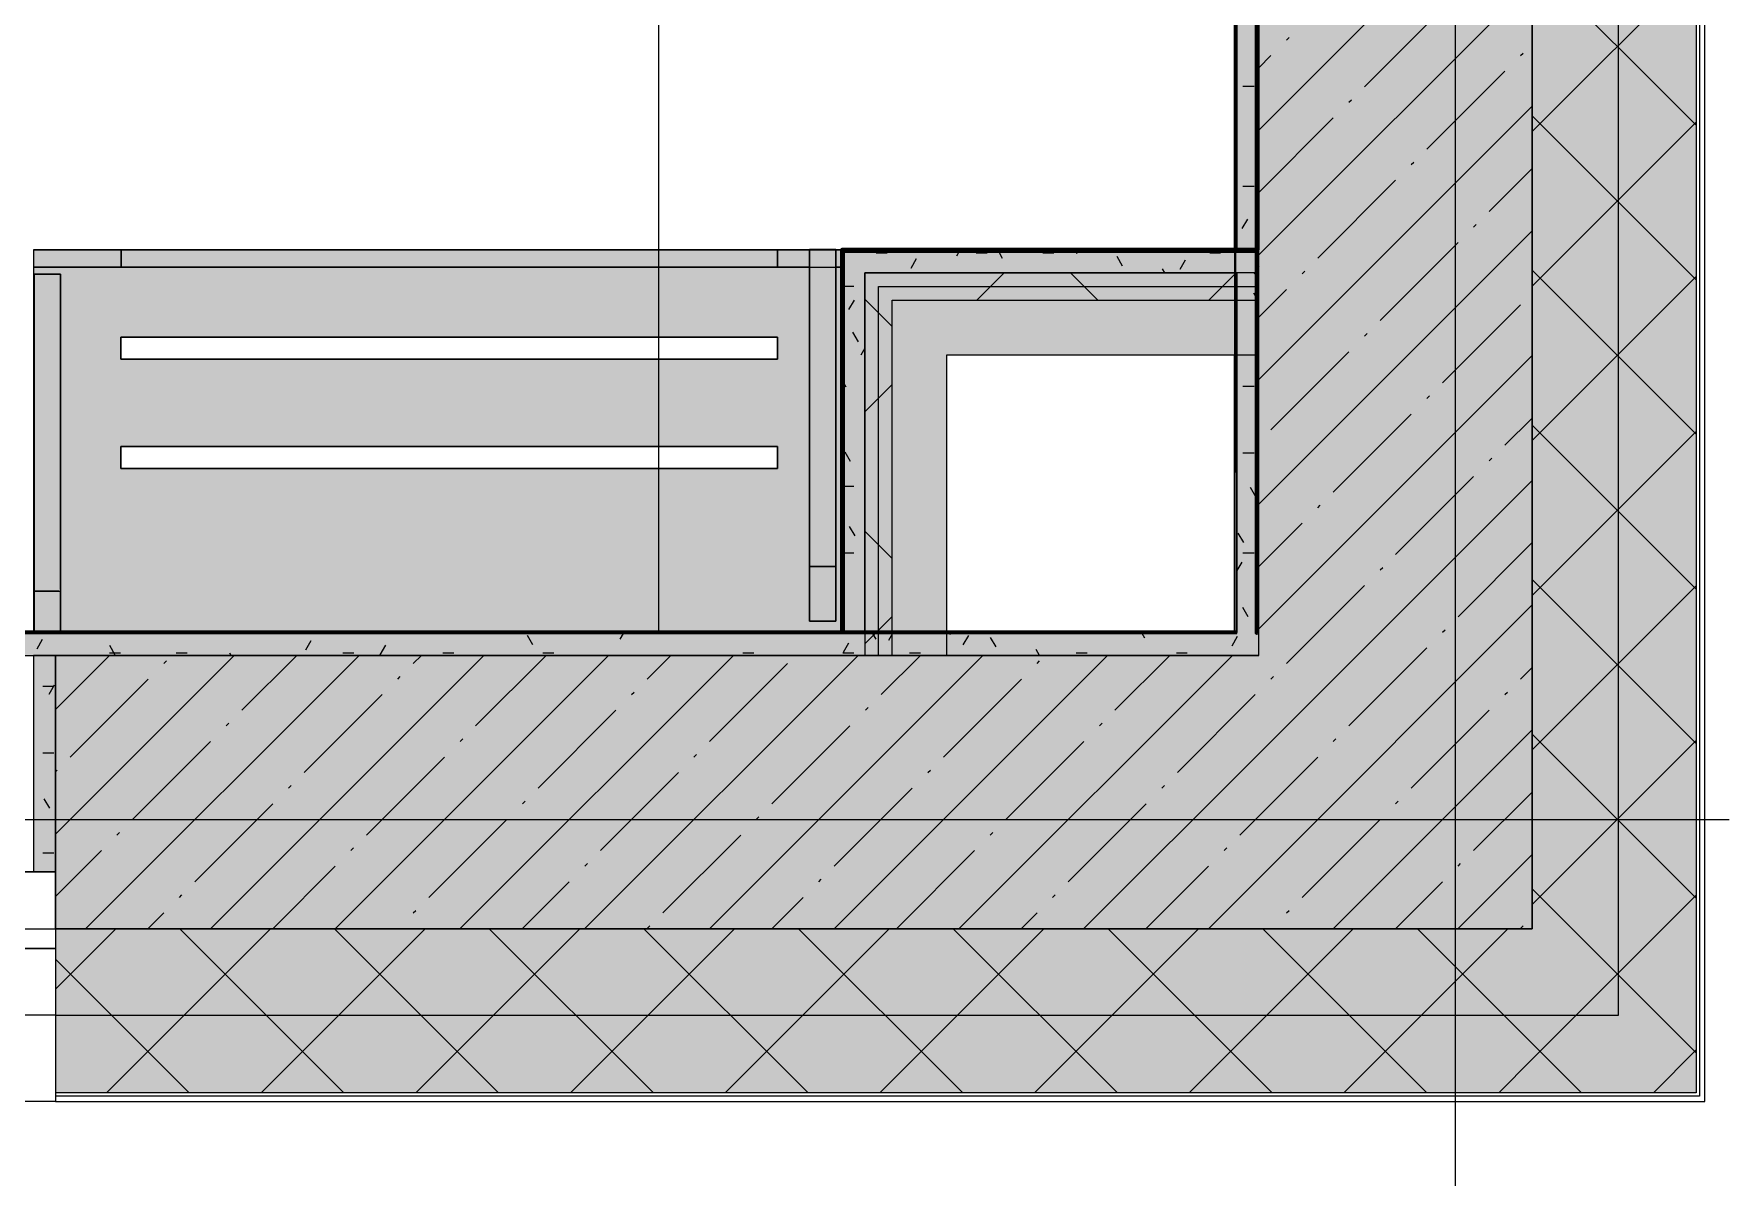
# Model space of a CAD drawing. Header units: millimetres. Extents: x -3817 to 677485, y -22715 to 103890.
# Drawn here: x 450989 to 452539, y 1592 to 2637 of the extents above; entities that cross this region are included whole.
import ezdxf

# ---------------------------------------------------------------- set-up
doc = ezdxf.new("R2010")
doc.units = ezdxf.units.MM
doc.layers.add('PDF _Геометрия', color=7, linetype='Continuous', true_color=0x1d1d1d)
doc.layers.add('PDF _Сплошная заливка', color=7, linetype='Continuous', true_color=0xffffff)

msp = doc.modelspace()

# ---------------------------------------------------------------- hatches: boundary and pattern name
at = {"layer": 'PDF _Сплошная заливка', "transparency": 33554559}
h = msp.add_hatch(color=256, dxfattribs=at)
h.paths.add_polyline_path([(452508.6, 1669), (452508.6, 9619), (452358.6, 9619), (452358.6, 1669)], flags=0)
h.paths.add_polyline_path([(452358.6, 11919), (452508.6, 11919), (452508.6, 13839), (452358.6, 13839), (452358.6, 12224.7)], flags=0)
h.paths.add_polyline_path([(452508.6, 15039), (452508.6, 23319), (452358.6, 23319), (452358.6, 15039)], flags=0)
for points in [[(452108.6, 1819), (452358.6, 1819), (452358.6, 9619), (452108.6, 9619), (452108.6, 2069)], [(451728.6, 2089), (451748.6, 2089), (451748.6, 2439), (451728.6, 2439), (451728.6, 2312.2)], [(451936.6, 2419), (452088.6, 2419), (452088.6, 2439), (451748.6, 2439), (451748.6, 2419)], [(451748.6, 2069), (451761.1, 2069), (451761.1, 2406.5), (451748.6, 2406.5), (451748.6, 2312.2)], [(451008.6, 2069), (452108.6, 2069), (452108.6, 2089), (448408.6, 2089), (448408.6, 2069), (450643.6, 2069)], [(452108.6, 1819), (452108.6, 2069), (451008.6, 2069), (451008.6, 1819), (451936.6, 1819)]]:
    msp.add_hatch(color=256, dxfattribs=at).paths.add_polyline_path(points)
at = {"layer": 'PDF _Сплошная заливка', "true_color": 0xeae6de, "transparency": 33554559}
h = msp.add_hatch(color=254, dxfattribs=at)
h.paths.add_polyline_path([(451705.9, 2090), (451727.6, 2091), (451727.6, 2439.9), (450988.4, 2439.9), (450988.4, 2090), (451290.1, 2090)], flags=0)
h.paths.add_polyline_path([(451668.6, 2239.9), (451068.4, 2239.9), (451068.4, 2259.9), (451668.6, 2259.9)], flags=0)
h.paths.add_polyline_path([(451668.6, 2339.9), (451068.4, 2339.9), (451068.4, 2359.9), (451668.6, 2359.9)], flags=0)
at = {"layer": 'PDF _Сплошная заливка', "true_color": 0xe7e7e7, "transparency": 33554559}
msp.add_hatch(color=254, dxfattribs=at).paths.add_polyline_path([(451773.6, 2069), (451823.6, 2069), (451823.6, 2344), (451773.6, 2344), (451773.6, 2312.2)])
at = {"layer": 'PDF _Сплошная заливка', "transparency": 33554559}
h = msp.add_hatch(color=256, dxfattribs=at)
h.paths.add_polyline_path([(452358.6, 1669), (452358.6, 1819), (451008.6, 1819), (451008.6, 1669)], flags=0)
h.paths.add_polyline_path([(446608.6, 1669), (446608.6, 1819), (445208.6, 1819), (445208.6, 1669)], flags=0)
h.paths.add_polyline_path([(449308.6, 1669), (450108.6, 1669), (450108.6, 1819), (449308.6, 1819), (449308.6, 1790.5)], flags=0)
h.paths.add_polyline_path([(440958.6, 1669), (440958.6, 1819), (439808.6, 1819), (439808.6, 1669)], flags=0)
h.paths.add_polyline_path([(427208.6, 1669), (427208.6, 1819), (426316.6, 1819), (426316.6, 1669), (426613.4, 1669)], flags=0)
h.paths.add_polyline_path([(434408.6, 1669), (435308.6, 1669), (435308.6, 1819), (434408.6, 1819), (434408.6, 1790.5)], flags=0)
h.paths.add_polyline_path([(441858.6, 1669), (442908.6, 1669), (442908.6, 1819), (441858.6, 1819), (441858.6, 1790.5)], flags=0)
h.paths.add_polyline_path([(432108.6, 1669), (432108.6, 1819), (431058.6, 1819), (431058.6, 1669)], flags=0)
h.paths.add_polyline_path([(448408.6, 1669), (448408.6, 1819), (447508.6, 1819), (447508.6, 1669), (448057.8, 1669)], flags=0)
h.paths.add_polyline_path([(436208.6, 1669), (437508.6, 1669), (437508.6, 1819), (436208.6, 1819), (436208.6, 1790.5)], flags=0)
h.paths.add_polyline_path([(428108.6, 1669), (430158.6, 1669), (430158.6, 1819), (428108.6, 1819), (428108.6, 1790.5)], flags=0)
h.paths.add_polyline_path([(416488.6, 1669), (418308.6, 1669), (418308.6, 1819), (416488.6, 1819), (416488.6, 1790.5)], flags=0)
h.paths.add_polyline_path([(423263.4, 1669), (424000.6, 1669), (424000.6, 1819), (422958.6, 1819), (422958.6, 1669)], flags=0)
h.paths.add_polyline_path([(422058.6, 1669), (422058.6, 1819), (420908.6, 1819), (420908.6, 1669)], flags=0)
h.paths.add_polyline_path([(420008.6, 1669), (420008.6, 1819), (419208.6, 1819), (419208.6, 1669)], flags=0)

# ---------------------------------------------------------------- linework, layer by layer
at = {"layer": 'PDF _Геометрия', "color": 9, "lineweight": 9, "true_color": 0xc0c0c0}
for points in [[(448408.6, 2089), (448408.6, 2069), (451008.6, 2069), (451008.6, 1819), (452108.6, 1819), (452358.6, 1819), (452358.6, 9619), (452108.6, 9619), (452108.6, 9629), (452088.6, 9629), (452088.6, 2439), (451748.6, 2439), (451728.6, 2439), (451728.6, 2089)], [(452086.6, 2440), (452086.6, 2545.3), (452086.6, 2723.5)], [(452087.6, 2723.5), (452087.6, 2545.3), (452087.6, 2440)], [(451748.6, 2089), (451748.6, 2419), (452088.6, 2419), (452088.6, 2090)], [(452086.6, 2090), (452086.6, 2344)], [(452087.6, 2344), (452087.6, 2090)], [(450108.6, 1819), (451008.6, 1819), (451008.6, 1871)]]:
    msp.add_lwpolyline(points, dxfattribs=at)
at = {"layer": 'PDF _Геометрия', "color": 171, "lineweight": 70, "true_color": 0x8080ff}
msp.add_lwpolyline([(452107.6, 2089.5), (452107.6, 9629), (452106.6, 9629), (452106.6, 2089.5)], close=True, dxfattribs=at)
at = {"layer": 'PDF _Геометрия', "color": 9, "lineweight": 9, "true_color": 0xc0c0c0}
for points in [[(452108.6, 2089.5), (452108.6, 9629), (452107.6, 9629), (452107.6, 2089.5)], [(452358.6, 9619), (452358.6, 1819), (451008.6, 1819), (451008.6, 1661), (452358.6, 1661), (452511.6, 1661), (452516.6, 1661), (452516.6, 9619)], [(452086.6, 2440), (452086.6, 2819.3), (452086.6, 2945.7), (452086.6, 3065), (452086.6, 3001.3), (452086.6, 2934.4), (452086.6, 2864.3), (452086.6, 2791.2), (452086.6, 2714.8), (452086.6, 2635.4), (452086.6, 2552.8), (452086.6, 2467)], [(452087.6, 2440), (452087.6, 2467), (452087.6, 2552.8), (452087.6, 2635.4), (452087.6, 2714.8), (452087.6, 2791.2), (452087.6, 2864.3), (452087.6, 2934.4), (452087.6, 3001.3), (452087.6, 3065), (452087.6, 2945.7), (452087.6, 2819.3)], [(452087.6, 2236.8), (452087.6, 2641.4), (452086.6, 2641.4), (452086.6, 2236.8)], [(451823.6, 2344), (452108.1, 2344), (452108.1, 2419), (451748.6, 2419), (451748.6, 2406.5), (451748.6, 2344), (451748.6, 2069), (451823.6, 2069)], [(451008.6, 1871), (451008.6, 2069), (450988.6, 2069), (450988.6, 1871)], [(450108.6, 1661), (450108.6, 1819), (451008.6, 1819), (451008.6, 1661)]]:
    msp.add_lwpolyline(points, close=True, dxfattribs=at)
at = {"layer": 'PDF _Геометрия', "color": 7, "lineweight": 9}
for points in [[(452511.6, 9619), (452511.6, 1666), (452508.6, 1666), (452358.6, 1666), (451008.6, 1666)], [(452508.6, 9619), (452508.6, 1669), (452358.6, 1669), (451008.6, 1669)], [(451008.6, 1740), (452437.6, 1740), (452437.6, 9619)], [(452108.6, 2089), (452108.6, 9619), (452108.6, 2440)], [(451560.1, 2089.5), (451560.1, 3473.3)], [(452108.6, 2069), (451957.6, 2069), (451008.6, 2069), (451957.6, 2069), (452108.6, 2069), (452108.6, 2089), (452108.6, 2439)], [(451761.1, 2069), (451761.1, 2344), (451761.1, 2394), (451761.1, 2406.5), (452108.1, 2406.5)], [(451773.6, 2069), (451773.6, 2344), (451773.6, 2394), (452108.1, 2394)], [(451728.6, 2089), (448408.6, 2089)], [(452088.6, 2089), (451957.6, 2089), (451748.6, 2089)]]:
    msp.add_lwpolyline(points, dxfattribs=at)
at = {"layer": 'PDF _Геометрия', "color": 253, "lineweight": 9, "true_color": 0xaaaaaa}
for points in [[(452288.6, 12.7), (452288.6, 2512.7), (452288.6, 4779.7)], [(447842.7, 1919), (450038.6, 1919), (452538.6, 1919)], [(451008.6, 1871), (450938.6, 1871)], [(450108.6, 1801), (451008.6, 1801)]]:
    msp.add_lwpolyline(points, dxfattribs=at)
at = {"layer": 'PDF _Геометрия', "lineweight": 9}
for points in [[(452108.6, 2549.4), (452358.6, 2799.4)], [(452508.6, 2554), (452358.6, 2704)], [(452358.6, 2548.2), (452508.6, 2698.2)], [(452108.6, 2435.3), (452358.6, 2685.3)], [(452205.3, 2589), (452276.6, 2660.3)], [(452134.1, 2631.8), (452136.4, 2634.2)], [(452347.9, 2617.6), (452350.3, 2619.9)], [(452108.6, 2606.4), (452119.8, 2617.6)], [(452262.4, 2532), (452333.6, 2603.3)], [(452191.1, 2574.8), (452193.5, 2577.2)], [(452108.6, 2321.3), (452358.6, 2571.3)], [(452108.6, 2492.3), (452176.8, 2560.5)], [(452508.6, 2412.6), (452358.6, 2562.6)], [(452358.6, 2406.8), (452508.6, 2556.8)], [(452248.1, 2517.8), (452250.5, 2520.1)], [(452319.4, 2475), (452358.6, 2514.2)], [(452162.6, 2432.2), (452233.8, 2503.5)], [(452108.6, 2207.2), (452358.6, 2457.2)], [(452305.1, 2460.7), (452307.5, 2463.1)], [(452219.6, 2375.2), (452290.9, 2446.5)], [(451850.9, 2394), (451863.4, 2406.5), (451875.9, 2419)], [(451961.5, 2394), (451949, 2406.5), (451936.5, 2419)], [(452063, 2394), (452075.5, 2406.5), (452088, 2419)], [(452148.3, 2418), (452150.7, 2420.3)], [(452508.6, 2271.2), (452358.6, 2421.2)], [(452108.6, 2378.3), (452134.1, 2403.7)], [(452358.6, 2265.4), (452508.6, 2415.4)], [(451773.6, 2369.8), (451761.1, 2382.3), (451748.6, 2394.8)], [(452276.6, 2318.2), (452347.9, 2389.5)], [(452205.3, 2360.9), (452207.7, 2363.3)], [(452108.6, 2093.2), (452358.6, 2343.2)], [(452119.8, 2275.4), (452191.1, 2346.7)], [(451748.6, 2291.8), (451761.1, 2304.3), (451773.6, 2316.8)], [(452262.4, 2303.9), (452264.7, 2306.3)], [(452176.8, 2218.4), (452248.1, 2289.7)], [(452333.6, 2261.2), (452358.6, 2286.1)], [(452508.6, 2129.7), (452358.6, 2279.7)], [(452358.6, 2123.9), (452508.6, 2273.9)], [(452319.4, 2246.9), (452321.8, 2249.3)], [(452233.8, 2161.4), (452305.1, 2232.6)], [(451948.5, 1819), (452108.6, 1979.1), (452358.6, 2229.1)], [(452162.6, 2204.1), (452164.9, 2206.5)], [(452108.6, 2150.2), (452148.3, 2189.9)], [(451773.6, 2157.6), (451761.1, 2170.1), (451748.6, 2182.6)], [(452290.9, 2104.3), (452358.6, 2172.1)], [(452219.6, 2147.1), (452222, 2149.5)], [(452134.1, 2061.6), (452205.3, 2132.8)], [(452508.6, 1988.3), (452358.6, 2138.3)], [(452358.6, 1982.5), (452508.6, 2132.5)], [(452062.6, 1819), (452108.6, 1865.1), (452358.6, 2115.1)], [(451748.6, 2079.6), (451761.1, 2092.1), (451773.6, 2104.6)], [(452276.6, 2090.1), (452279, 2092.4)], [(451008.6, 2019.6), (451058, 2069)], [(451008.6, 1905.6), (451172.1, 2069)], [(451036.1, 1819), (451286.1, 2069)], [(451107.6, 2061.6), (451110, 2063.9)], [(451150.2, 1819), (451400.2, 2069)], [(451178.9, 2018.8), (451229.1, 2069)], [(451264.2, 1819), (451514.2, 2069)], [(451335.7, 2061.6), (451343.1, 2069)], [(451378.3, 1819), (451628.3, 2069)], [(451392.7, 2004.5), (451457.2, 2069)], [(451492.3, 1819), (451742.3, 2069)], [(451549.6, 2047.3), (451571.2, 2069)], [(451606.4, 1819), (451856.4, 2069)], [(451606.6, 1990.3), (451677.9, 2061.6)], [(451720.4, 1819), (451970.4, 2069)], [(451763.4, 2033.1), (451799.3, 2069)], [(451834.5, 1819), (452084.5, 2069)], [(451906, 2061.6), (451908.3, 2063.9)], [(451977.2, 2018.8), (452027.4, 2069)], [(452191.1, 2004.5), (452262.4, 2075.8)], [(451022.1, 1976), (451093.4, 2047.3)], [(451321.5, 2047.3), (451323.8, 2049.7)], [(451820.4, 1976), (451891.7, 2047.3)], [(452119.8, 2047.3), (452122.2, 2049.7)], [(452347.9, 2047.3), (452358.6, 2058)], [(451235.9, 1961.8), (451307.2, 2033.1)], [(451535.3, 2033.1), (451537.7, 2035.4)], [(452034.3, 1961.8), (452105.5, 2033.1)], [(452333.6, 2033.1), (452336, 2035.4)], [(451449.8, 1947.5), (451521, 2018.8)], [(451749.1, 2018.8), (451751.5, 2021.2)], [(452248.1, 1947.5), (452319.4, 2018.8)], [(451164.6, 2004.5), (451167, 2006.9)], [(451663.6, 1933.3), (451734.9, 2004.5)], [(451963, 2004.5), (451965.4, 2006.9)], [(452176.6, 1819), (452358.6, 2001)], [(451079.1, 1919), (451150.4, 1990.3)], [(451378.5, 1990.3), (451380.9, 1992.7)], [(451877.4, 1919), (451948.7, 1990.3)], [(452176.8, 1990.3), (452179.2, 1992.7)], [(452508.6, 1846.9), (452358.6, 1996.9)], [(452358.6, 1841.1), (452508.6, 1991.1)], [(451292.9, 1904.7), (451364.2, 1976)], [(451592.3, 1976), (451594.7, 1978.4)], [(452091.3, 1904.7), (452108.6, 1922.1), (452162.6, 1976)], [(451008.6, 1962.6), (451010.2, 1964.1)], [(451506.8, 1890.5), (451578.1, 1961.8)], [(451806.2, 1961.8), (451808.5, 1964.1)], [(451221.7, 1947.5), (451224, 1949.9)], [(451720.6, 1876.2), (451791.9, 1947.5)], [(452020, 1947.5), (452022.4, 1949.9)], [(452305.1, 1890.5), (452358.6, 1944)], [(451136.1, 1862), (451207.4, 1933.3)], [(451435.5, 1933.3), (451437.9, 1935.6)], [(451934.5, 1862), (452005.8, 1933.3)], [(452233.8, 1933.3), (452236.2, 1935.6)], [(451064.8, 1904.7), (451067.2, 1907.1)], [(451350, 1847.7), (451421.2, 1919)], [(451649.3, 1919), (451651.7, 1921.4)], [(451863.2, 1904.7), (451865.6, 1907.1)], [(452148.3, 1847.7), (452219.6, 1919)], [(451278.7, 1890.5), (451281.1, 1892.9)], [(451563.8, 1833.5), (451635.1, 1904.7)], [(452077, 1890.5), (452079.4, 1892.9)], [(451008.6, 1848.5), (451050.6, 1890.5)], [(451207.2, 1819), (451264.4, 1876.2)], [(451492.5, 1876.2), (451494.9, 1878.6)], [(451777.7, 1819.2), (451848.9, 1890.5)], [(452005.5, 1819), (452062.8, 1876.2)], [(452290.7, 1819), (452358.6, 1887)], [(452290.9, 1876.2), (452293.2, 1878.6)], [(451435.3, 1819), (451478.3, 1862)], [(451706.4, 1862), (451708.7, 1864.3)], [(452233.6, 1819), (452276.6, 1862)], [(451121.9, 1847.7), (451124.2, 1850.1)], [(451663.4, 1819), (451692.1, 1847.7)], [(451920.2, 1847.7), (451922.6, 1850.1)], [(452328, 1669), (452358.6, 1699.7), (452508.6, 1849.7)], [(452508.6, 1705.5), (452358.6, 1855.5)], [(451093.1, 1819), (451107.6, 1833.5)], [(451335.7, 1833.5), (451338.1, 1835.8)], [(451891.5, 1819), (451906, 1833.5)], [(452134.1, 1833.5), (452136.4, 1835.8)], [(451008.6, 1763.9), (451063.7, 1819)], [(451055.2, 1669), (451205.2, 1819)], [(451272.3, 1669), (451122.3, 1819)], [(451196.6, 1669), (451346.6, 1819)], [(451413.7, 1669), (451263.7, 1819)], [(451321.2, 1819), (451321.5, 1819.2)], [(451338, 1669), (451488, 1819)], [(451555.2, 1669), (451405.2, 1819)], [(451479.4, 1669), (451629.4, 1819)], [(451696.6, 1669), (451546.6, 1819)], [(451549.6, 1819.2), (451551.9, 1821.6)], [(451620.9, 1669), (451770.9, 1819)], [(451838, 1669), (451688, 1819)], [(451762.3, 1669), (451912.3, 1819)], [(451979.4, 1669), (451829.4, 1819)], [(451903.7, 1669), (452053.7, 1819)], [(452120.9, 1669), (451970.9, 1819)], [(452045.1, 1669), (452195.1, 1819)], [(452262.3, 1669), (452112.3, 1819)], [(452119.6, 1819), (452119.8, 1819.2)], [(452186.5, 1669), (452336.5, 1819)], [(452403.7, 1669), (452358.6, 1714.1), (452253.7, 1819)], [(452347.9, 1819.2), (452350.3, 1821.6)], [(451130.9, 1669), (451008.6, 1791.3)], [(452469.4, 1669), (452508.6, 1708.3)]]:
    msp.add_lwpolyline(points, dxfattribs=at)
at = {"layer": 'PDF _Геометрия', "color": 253, "lineweight": 9, "true_color": 0x9b9b9b}
for points in [[(452094.2, 2589.6), (452104.3, 2589.6)], [(452094.2, 2498.1), (452104.3, 2498.1)], [(452098.3, 2468), (452093.2, 2459.3)], [(451759, 2437.2), (451769, 2437.2)], [(451835.1, 2439), (451832.3, 2434)], [(451850.4, 2437.2), (451860.5, 2437.2)], [(451874.5, 2432.1), (451870.6, 2439)], [(451911.4, 2437.2), (451921.4, 2437.2)], [(451942.6, 2436.2), (451941, 2439)], [(451984.2, 2425), (451979.2, 2433.8)], [(452063.8, 2437.2), (452073.8, 2437.2)], [(451795.6, 2431.6), (451790.6, 2422.8)], [(451999.7, 2419.3), (451999.6, 2419)], [(452022.9, 2419), (452020.8, 2422.6)], [(452041.4, 2430.5), (452036.4, 2421.8)], [(452108.6, 2425), (452104.4, 2417.7)], [(451728.6, 2406.7), (451738.5, 2406.7)], [(451738.8, 2394), (451733.7, 2385.3)], [(452108.6, 2392.4), (452104.1, 2400.3)], [(451742.6, 2355.9), (451737.5, 2364.6)], [(451748.6, 2350.1), (451744.9, 2343.7)], [(452108.6, 2331.5), (452108.2, 2332.3)], [(451731.4, 2314.3), (451728.6, 2319.1)], [(452094.2, 2315.2), (452104.3, 2315.2)], [(451735.5, 2246.2), (451730.5, 2255)], [(452094.2, 2254.3), (452104.3, 2254.3)], [(451728.6, 2223.8), (451738.5, 2223.8)], [(452106.1, 2213.9), (452101.1, 2222.6)], [(451739.6, 2178.2), (451734.5, 2186.9)], [(452095, 2172.2), (452089.9, 2180.9)], [(451728.6, 2162.8), (451738.5, 2162.8)], [(452093.1, 2154.3), (452088.6, 2146.6)], [(452094.2, 2162.8), (452104.3, 2162.8)], [(452099.1, 2104.2), (452094, 2112.9)], [(450996.4, 2083.5), (450991.4, 2074.8)], [(451063.3, 2069.3), (451058.3, 2078.1)], [(451242.1, 2082.4), (451237.1, 2073.7)], [(451310.2, 2078.3), (451305.1, 2069.6)], [(451445.1, 2078.6), (451440.1, 2087.3)], [(451527.5, 2089), (451524.5, 2083.8)], [(451733.6, 2080.2), (451728.6, 2071.5)], [(451758.9, 2083.8), (451755.9, 2089)], [(451773.8, 2089), (451770.2, 2082.7)], [(451826.9, 2087.9), (451826.3, 2089)], [(451843.3, 2087.3), (451838.2, 2078.6)], [(451868.6, 2076.7), (451863.5, 2085.4)], [(452004.6, 2084.9), (452002.2, 2089)], [(452089, 2086.2), (452084, 2077.5)], [(451057.9, 2071.4), (451068, 2071.4)], [(451118.9, 2071.4), (451128.9, 2071.4)], [(451169.1, 2069), (451168, 2071)], [(451271.3, 2071.4), (451281.3, 2071.4)], [(451362.7, 2071.4), (451372.8, 2071.4)], [(451454.2, 2071.4), (451464.2, 2071.4)], [(451637, 2071.4), (451647.1, 2071.4)], [(451692, 2069.1), (451691.9, 2069)], [(451728.5, 2071.4), (451738.5, 2071.4)], [(451789.4, 2071.4), (451799.5, 2071.4)], [(451908.2, 2069), (451905.2, 2074.3)], [(451941.8, 2071.4), (451951.9, 2071.4)], [(452033.3, 2071.4), (452043.3, 2071.4)], [(450997, 2040.9), (451007, 2040.9)], [(451007.5, 2041.9), (451002.5, 2033.2)], [(450997, 1980), (451007, 1980)], [(451003.5, 1929.2), (450998.4, 1937.9)], [(450997, 1888.5), (451007, 1888.5)]]:
    msp.add_lwpolyline(points, dxfattribs=at)
at = {"layer": 'PDF _Геометрия', "color": 231, "lineweight": 70, "true_color": 0xff80c0}
for points in [[(452108.6, 2440), (451728.6, 2440), (451727.6, 2440), (451727.6, 2090), (448170.6, 2090), (448170.6, 2440), (448169.6, 2440), (447905.9, 2440)], [(452088.6, 2090), (451728.6, 2090), (451728.6, 2439), (452108.6, 2439)]]:
    msp.add_lwpolyline(points, dxfattribs=at)
at = {"layer": 'PDF _Геометрия', "color": 8, "lineweight": 9, "true_color": 0x808080}
for points in [[(450988.6, 2439.9), (451728.6, 2439.9), (450988.4, 2439.9), (450988.4, 2089.8)], [(451068.6, 2439.9), (451668.6, 2439.9), (451068.6, 2439.9)], [(451721.9, 2439.9), (451728.6, 2439.9), (451721.9, 2439.9)]]:
    msp.add_lwpolyline(points, dxfattribs=at)
for points in [[(450988.6, 2439.9), (451697.9, 2439.9)], [(451721.9, 2440.3), (451697.9, 2440.3)], [(451068.4, 2339.9), (451068.4, 2359.9), (451668.6, 2359.9), (451668.6, 2339.9)], [(451068.4, 2339.9), (451668.6, 2339.9), (451668.6, 2359.9), (451068.4, 2359.9)], [(451068.4, 2239.9), (451068.4, 2259.9), (451668.6, 2259.9), (451668.6, 2239.9)], [(451068.4, 2239.9), (451668.6, 2239.9), (451668.6, 2259.9), (451068.4, 2259.9)]]:
    msp.add_lwpolyline(points, close=True, dxfattribs=at)
at = {"layer": 'PDF _Геометрия', "color": 254, "lineweight": 9, "true_color": 0xd5d3cf}
for points in [[(451068.6, 2423.9), (451068.6, 2439.9)], [(451668.6, 2439.9), (451668.6, 2423.9)], [(451697.9, 2150.3), (451721.9, 2150.3)], [(451012.3, 2127.8), (450989.1, 2127.8)]]:
    msp.add_lwpolyline(points, close=True, dxfattribs=at)
for points in [[(451697.9, 2439.9), (451697.9, 2423.9), (451721.9, 2423.9), (451721.9, 2439.9)], [(451697.9, 2423.9), (451721.9, 2423.9)]]:
    msp.add_lwpolyline(points, dxfattribs=at)
at = {"layer": 'PDF _Геометрия', "color": 9, "lineweight": 9, "true_color": 0xbfbfbf}
msp.add_lwpolyline([(451697.9, 2439.9), (451721.9, 2439.9), (451697.9, 2439.9)], dxfattribs=at)
at = {"layer": 'PDF _Геометрия', "color": 253, "lineweight": 9, "true_color": 0xaba79f}
for points in [[(451697.9, 2423.9), (451697.9, 2150.3), (451697.9, 2100.3), (451697.9, 2439.9)], [(451721.9, 2439.9), (451721.9, 2100.3), (451721.9, 2150.3), (451721.9, 2423.9)], [(451013.1, 2129.4), (451013.1, 2417.8), (451013.1, 2089.8), (451013.1, 2127.8)], [(451068.6, 2423.9), (451668.6, 2423.9), (451068.6, 2423.9)], [(451721.9, 2423.9), (451727.6, 2423.9), (451721.9, 2423.9)]]:
    msp.add_lwpolyline(points, dxfattribs=at)
at = {"layer": 'PDF _Геометрия', "color": 231, "lineweight": 9, "true_color": 0xff80c0}
for points in [[(452108.6, 2439), (452108.6, 2440)], [(448408.6, 2089), (452088.6, 2089), (452088.6, 2090)]]:
    msp.add_lwpolyline(points, dxfattribs=at)
at = {"layer": 'PDF _Геометрия', "color": 253, "lineweight": 9, "true_color": 0xaba79f}
for points in [[(450988.6, 2423.9), (451697.9, 2423.9)], [(451013.1, 2417.8), (450989.1, 2417.8)], [(450989.1, 2089.8), (450989.1, 2417.8), (450989.1, 2127.8)], [(451721.9, 2100.3), (451697.9, 2100.3)]]:
    msp.add_lwpolyline(points, close=True, dxfattribs=at)
at = {"layer": 'PDF _Геометрия', "color": 253, "lineweight": 13, "true_color": 0xaaaaaa}
msp.add_lwpolyline([(450938.6, 1801), (450938.6, 1871), (451008.6, 1871), (451008.6, 1801)], close=True, dxfattribs=at)
at = {"layer": 'PDF _Геометрия', "color": 116, "lineweight": 13, "true_color": 0x008040}
msp.add_lwpolyline([(451008.6, 1740), (450108.6, 1740)], dxfattribs=at)
at = {"layer": 'PDF _Сплошная заливка', "lineweight": 35, "transparency": 33554559}
for points in [[(452108.6, 2089), (452108.6, 9629), (452088.6, 2089), (452088.6, 9629)], [(451748.6, 2406.5), (452108.1, 2406.5), (451748.6, 2419), (452108.1, 2419)], [(451761.1, 2394), (452108.1, 2394), (451761.1, 2406.5), (452108.1, 2406.5)], [(451773.6, 2069), (451773.6, 2394), (451761.1, 2069), (451761.1, 2394)], [(450988.6, 1871), (451008.6, 1871), (450988.6, 2069), (451008.6, 2069)]]:
    msp.add_solid(points, dxfattribs=at)
at = {"layer": 'PDF _Сплошная заливка', "color": 171, "lineweight": 35, "true_color": 0x8080ff, "transparency": 33554559}
msp.add_solid([(452106.6, 2089.5), (452107.6, 2089.5), (452106.6, 3877.4)], dxfattribs=at)
at = {"layer": 'PDF _Сплошная заливка', "color": 254, "lineweight": 35, "true_color": 0xe7e7e7, "transparency": 33554559}
msp.add_solid([(451773.6, 2344), (452108.1, 2344), (451773.6, 2394), (452108.1, 2394)], dxfattribs=at)
at = {"layer": 'PDF _Сплошная заливка', "color": 254, "lineweight": 35, "true_color": 0xffb9dc, "transparency": 33554559}
for points in [[(451727.6, 2090), (451728.6, 2090), (451727.6, 2312.2)], [(452088.6, 2089), (452088.6, 2090), (451936.6, 2089)]]:
    msp.add_solid(points, dxfattribs=at)

doc.saveas('drawing.dxf')
